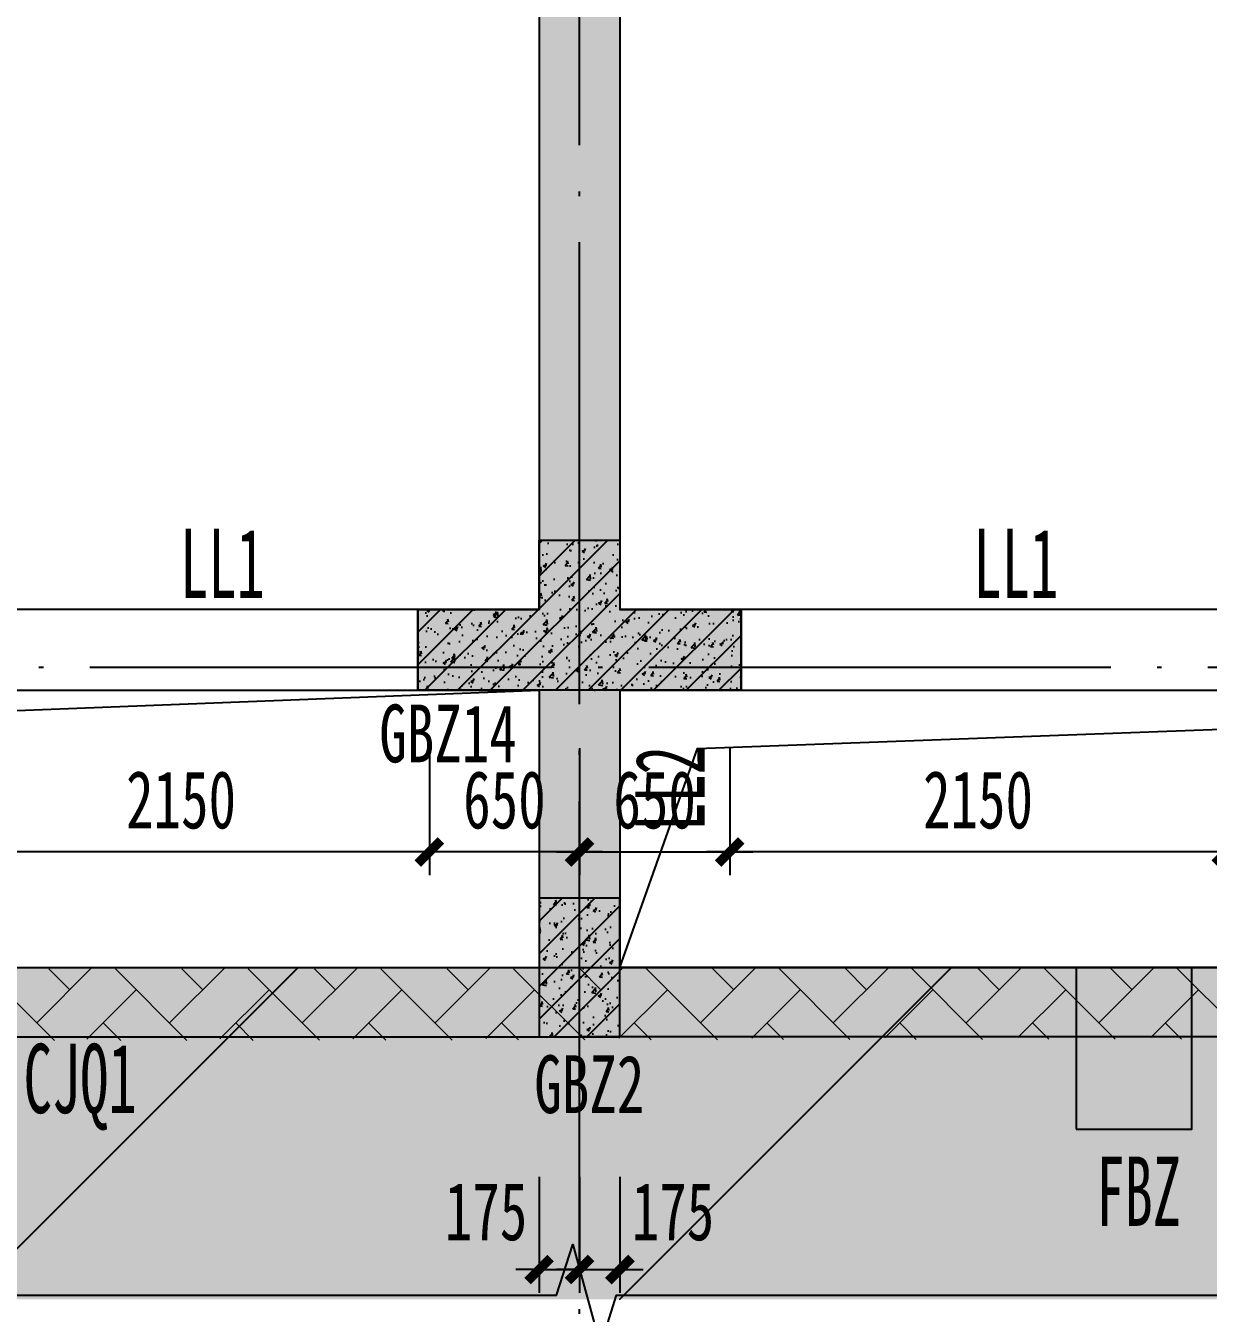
# Model space of a CAD drawing. Extents: x -3200781797 to -8106663, y 494714 to 1244925.
# Drawn here: x -8152198 to -8147079, y 519442 to 525017 of the extents above; entities that cross this region are included whole.
import ezdxf
from ezdxf.xclip import XClip

# ---------------------------------------------------------------- set-up
doc = ezdxf.new("R2010")
doc.units = 0
doc.header["$LTSCALE"] = 1000
doc.header["$MEASUREMENT"] = 0
doc.header["$XCLIPFRAME"] = 0
for name, pattern in [('3#-轴线$0$DOTE', [2.4200000000000004, 2, -0.2, 0.02, -0.2]), ('3#4#5#模板$0$CONTINOUS', [0]), ('DASH', [0.35, 0.25, -0.1])]:
    doc.linetypes.add(name, pattern=pattern)
doc.layers.get('Defpoints').update_dxf_attribs({"color": 30, "linetype": 'DASH'})
for name, color, linetype in [('3#-B1$0$S-SLAB-HOLE', 5, 'Continuous'), ('3#-B1$0$S-WALL', 40, 'Continuous'), ('3#-B1$0$S-WALL-BEAM', 120, 'Continuous'), ('3#-B1$0$S-WALL-HATC', 253, 'Continuous'), ('3#-轴线$0$A-ANNO-DOTE', 10, '3#-轴线$0$DOTE'), ('3#4#5#模板$0$S-ANNO-TEXT', 7, 'Continuous'), ('3#4#5#模板$0$S-SLAB-TEXT', 120, 'Continuous'), ('3#4#5#模板$0$S-WALL-COLU', 252, '3#4#5#模板$0$CONTINOUS'), ('3#4#5#模板$0$S-WALL-COLU-HATC', 16, 'Continuous'), ('3#4#5#模板$0$THIN', 7, 'Continuous'), ('DIM', 3, 'Continuous'), ('S-PC-FQ-WYQ', 4, 'Continuous'), ('S-WALL-BEAM-TEXT', 2, 'Continuous'), ('S-WALL-COLU-TEXT', 2, 'Continuous'), ('S-WALL-DIMS', 50, 'Continuous'), ('地库模板$0$HATCH', 254, 'Continuous'), ('地库模板$0$pt墙体$0$WALL', 7, 'Continuous'), ('地库模板$0$PUB_HATCH', 16, 'Continuous'), ('地库模板$0$墙体$0$墙体$0$墙体$0$A-WALL-CONC', 40, 'Continuous'), ('地库模板$0$柱子$0$柱子$0$柱子$0$A-COLU-CONC', 9, 'Continuous')]:
    doc.layers.add(name, color=color, linetype=linetype)
for name, color, linetype, lineweight in [('WALL-TEXT', 2, 'Continuous', 25), ('地库模板$0$S-SLAB-LOWE-HATC', 193, 'Continuous', 18), ('地库模板$0$S-WALL-CCAD-IPW', 150, 'Continuous', 15)]:
    doc.layers.add(name, color=color, linetype=linetype, lineweight=lineweight)
doc.styles.add('TSSD_Dimension', font='', dxfattribs={"width": 0.7})
doc.styles.add('楷体', font='', dxfattribs={"width": 0.6})
doc.styles.add('楷体GB312', font='', dxfattribs={"width": 0.8})
doc.styles.get('TSSD_Dimension').set_extended_font_data('KaiTi_GB2312')
doc.styles.get('楷体').set_extended_font_data('KaiTi_GB2312')
doc.styles.get('楷体GB312').set_extended_font_data('楷体_GB2312')
doc.dimstyles.new('TSSD_100_100', dxfattribs={"dimtxt": 250, "dimasz": 100, "dimexe": 100, "dimexo": 250, "dimgap": 100, "dimtad": 1, "dimdec": 0, "dimzin": 0, "dimdsep": 46, "dimtxsty": 'TSSD_Dimension', "dimblk": 'ARCHTICK', "dimcen": 0, "dimdle": 100, "dimclrt": 7, "dimadec": 0, "dimazin": 0, "dimtfac": 1, "dimtdec": 0, "dimtix": 1, "dimtmove": 2, "dimatfit": 3, "dimfxl": 1, "dimtolj": 1, "dimtzin": 0, "dimarcsym": 0})

# ---------------------------------------------------------------- blocks, each defined once
blk = doc.blocks.new('q1')
at = {"layer": 'WALL-TEXT', "style": '楷体', "width": 0.6}
blk.add_text('CJQ1', height=300, dxfattribs=at).set_placement((-8149490.198391062, 456859.5561553679))
blk = doc.blocks.new('_ArchTick')
at = {"color": 0, "linetype": 'ByBlock', "const_width": 0.4}
blk.add_lwpolyline([(-0.5, -0.5), (0.5, 0.5)], dxfattribs=at)
blk = doc.blocks.new('*D313')
at = {"layer": 'Defpoints', "color": 0, "transparency": 16777216}
for p in [(-8150450.435511564, 522139.3897460625), (-8149800.435511564, 522139.3897460625), (-8150450.435511564, 521439.3897460625)]:
    blk.add_point(p, dxfattribs=at)
at = {"layer": 'S-WALL-DIMS', "color": 0, "lineweight": -2, "transparency": 16777216}
for p, q in [((-8150450.435511564, 521889.3897460625), (-8150450.435511564, 521339.3897460625)), ((-8149800.435511564, 521889.3897460625), (-8149800.435511564, 521339.3897460625)), ((-8149700.435511564, 521439.3897460625), (-8150550.435511564, 521439.3897460625))]:
    blk.add_line(p, q, dxfattribs=at)
at = {"layer": 'S-WALL-DIMS', "color": 0, "lineweight": -2, "transparency": 16777216, "xscale": 100, "yscale": 100, "zscale": 100, "rotation": 180}
blk.add_blockref('_ArchTick', (-8150450.435511564, 521439.3897460625), dxfattribs=at)
at = {"layer": 'S-WALL-DIMS', "color": 0, "lineweight": -2, "transparency": 16777216, "xscale": 100, "yscale": 100, "zscale": 100}
blk.add_blockref('_ArchTick', (-8149800.435511564, 521439.3897460625), dxfattribs=at)
at = {"layer": 'S-WALL-DIMS', "color": 7, "transparency": 16777216, "insert": (-8150125.435511564, 521664.3897460625), "char_height": 250, "attachment_point": 5, "style": 'TSSD_Dimension'}
blk.add_mtext('\\A1;650', dxfattribs=at)
blk = doc.blocks.new('*D314')
at = {"layer": 'Defpoints', "color": 0, "transparency": 16777216}
for p in [(-8149800.435511564, 522139.3897460625), (-8149150.435511564, 522139.3897460625), (-8149150.435511564, 521439.3897460625)]:
    blk.add_point(p, dxfattribs=at)
at = {"layer": 'S-WALL-DIMS', "color": 0, "lineweight": -2, "transparency": 16777216}
for p, q in [((-8149800.435511564, 521889.3897460625), (-8149800.435511564, 521339.3897460625)), ((-8149150.435511564, 521889.3897460625), (-8149150.435511564, 521339.3897460625)), ((-8149900.435511564, 521439.3897460625), (-8149050.435511564, 521439.3897460625))]:
    blk.add_line(p, q, dxfattribs=at)
at = {"layer": 'S-WALL-DIMS', "color": 0, "lineweight": -2, "transparency": 16777216, "xscale": 100, "yscale": 100, "zscale": 100, "rotation": 180}
blk.add_blockref('_ArchTick', (-8149800.435511564, 521439.3897460625), dxfattribs=at)
at = {"layer": 'S-WALL-DIMS', "color": 0, "lineweight": -2, "transparency": 16777216, "xscale": 100, "yscale": 100, "zscale": 100}
blk.add_blockref('_ArchTick', (-8149150.435511564, 521439.3897460625), dxfattribs=at)
at = {"layer": 'S-WALL-DIMS', "color": 7, "transparency": 16777216, "insert": (-8149475.435511564, 521664.3897460625), "char_height": 250, "attachment_point": 5, "style": 'TSSD_Dimension'}
blk.add_mtext('\\A1;650', dxfattribs=at)
blk = doc.blocks.new('*D114')
at = {"layer": 'Defpoints', "color": 0, "transparency": 16777216}
for p in [(-8152600.435511564, 522139.3897460625), (-8150450.435511564, 522139.3897460625), (-8152600.435511564, 521439.3897460625)]:
    blk.add_point(p, dxfattribs=at)
at = {"layer": 'S-WALL-DIMS', "color": 0, "lineweight": -2, "transparency": 16777216}
for p, q in [((-8152600.435511564, 521889.3897460625), (-8152600.435511564, 521339.3897460625)), ((-8150450.435511564, 521889.3897460625), (-8150450.435511564, 521339.3897460625)), ((-8150350.435511564, 521439.3897460625), (-8152700.435511564, 521439.3897460625))]:
    blk.add_line(p, q, dxfattribs=at)
at = {"layer": 'S-WALL-DIMS', "color": 0, "lineweight": -2, "transparency": 16777216, "xscale": 100, "yscale": 100, "zscale": 100, "rotation": 180}
blk.add_blockref('_ArchTick', (-8152600.435511564, 521439.3897460625), dxfattribs=at)
at = {"layer": 'S-WALL-DIMS', "color": 0, "lineweight": -2, "transparency": 16777216, "xscale": 100, "yscale": 100, "zscale": 100}
blk.add_blockref('_ArchTick', (-8150450.435511564, 521439.3897460625), dxfattribs=at)
at = {"layer": 'S-WALL-DIMS', "color": 7, "transparency": 16777216, "insert": (-8151525.435511564, 521664.3897460625), "char_height": 250, "attachment_point": 5, "style": 'TSSD_Dimension'}
blk.add_mtext('\\A1;2150', dxfattribs=at)
blk = doc.blocks.new('*D115')
at = {"layer": 'Defpoints', "color": 0, "transparency": 16777216}
for p in [(-8149150.435511564, 522139.3897460625), (-8147000.435511564, 522139.3897460625), (-8149150.435511564, 521439.3897460625)]:
    blk.add_point(p, dxfattribs=at)
at = {"layer": 'S-WALL-DIMS', "color": 0, "lineweight": -2, "transparency": 16777216}
for p, q in [((-8149150.435511564, 521889.3897460625), (-8149150.435511564, 521339.3897460625)), ((-8147000.435511564, 521889.3897460625), (-8147000.435511564, 521339.3897460625)), ((-8146900.435511564, 521439.3897460625), (-8149250.435511564, 521439.3897460625))]:
    blk.add_line(p, q, dxfattribs=at)
at = {"layer": 'S-WALL-DIMS', "color": 0, "lineweight": -2, "transparency": 16777216, "xscale": 100, "yscale": 100, "zscale": 100, "rotation": 180}
blk.add_blockref('_ArchTick', (-8149150.435511564, 521439.3897460625), dxfattribs=at)
at = {"layer": 'S-WALL-DIMS', "color": 0, "lineweight": -2, "transparency": 16777216, "xscale": 100, "yscale": 100, "zscale": 100}
blk.add_blockref('_ArchTick', (-8147000.435511564, 521439.3897460625), dxfattribs=at)
at = {"layer": 'S-WALL-DIMS', "color": 7, "transparency": 16777216, "insert": (-8148075.435511564, 521664.3897460625), "char_height": 250, "attachment_point": 5, "style": 'TSSD_Dimension'}
blk.add_mtext('\\A1;2150', dxfattribs=at)
blk = doc.blocks.new('xpl-3#')
at = {"layer": 'S-WALL-BEAM-TEXT', "style": '楷体', "width": 0.6}
blk.add_text('FBZ', height=300, dxfattribs=at).set_placement((-8141977.532341783, 462657.4352599132))
blk = doc.blocks.new('an-3-b1')
at = {"layer": 'S-WALL-COLU-TEXT', "style": '楷体GB312', "width": 0.7}
for s, p in [('GBZ14', (-7950667.175994745, 521827.6608203322)), ('GBZ2', (-7949996.096589326, 520309.0648778345))]:
    blk.add_text(s, height=250, dxfattribs=at).set_placement(p)
blk = doc.blocks.new('*D880')
at = {"layer": 'Defpoints', "color": 0, "transparency": 16777216}
for p in [(58575, -113644.8714419958), (58750, -113644.8714419958), (58750, -114296.2781716021)]:
    blk.add_point(p, dxfattribs=at)
at = {"layer": 'DIM', "color": 0, "lineweight": -2, "transparency": 16777216}
for p, q in [((58575, -113894.8714419958), (58575, -114396.2781716021)), ((58750, -113894.8714419958), (58750, -114396.2781716021)), ((58575, -114296.2781716021), (58475, -114296.2781716021)), ((58575, -114296.2781716021), (58750, -114296.2781716021)), ((58750, -114296.2781716021), (58850, -114296.2781716021))]:
    blk.add_line(p, q, dxfattribs=at)
at = {"layer": 'DIM', "color": 0, "lineweight": -2, "transparency": 16777216, "xscale": 100, "yscale": 100, "zscale": 100}
blk.add_blockref('_ArchTick', (58575, -114296.2781716021), dxfattribs=at)
at = {"layer": 'DIM', "color": 0, "lineweight": -2, "transparency": 16777216, "xscale": 100, "yscale": 100, "zscale": 100, "rotation": 180}
blk.add_blockref('_ArchTick', (58750, -114296.2781716021), dxfattribs=at)
at = {"layer": 'DIM', "color": 7, "transparency": 16777216, "insert": (58345.43243243266, -114046.2781716021), "char_height": 250, "attachment_point": 5, "style": 'TSSD_Dimension'}
blk.add_mtext('\\A1;175', dxfattribs=at)
blk = doc.blocks.new('*D881')
at = {"layer": 'Defpoints', "color": 0, "transparency": 16777216}
for p in [(58750, -113644.8714419958), (58925, -113644.8714419958), (58925, -114296.2781716021)]:
    blk.add_point(p, dxfattribs=at)
at = {"layer": 'DIM', "color": 0, "lineweight": -2, "transparency": 16777216}
for p, q in [((58750, -113894.8714419958), (58750, -114396.2781716021)), ((58925, -113894.8714419958), (58925, -114396.2781716021)), ((58750, -114296.2781716021), (58650, -114296.2781716021)), ((58750, -114296.2781716021), (58925, -114296.2781716021)), ((58925, -114296.2781716021), (59025, -114296.2781716021))]:
    blk.add_line(p, q, dxfattribs=at)
at = {"layer": 'DIM', "color": 0, "lineweight": -2, "transparency": 16777216, "xscale": 100, "yscale": 100, "zscale": 100}
blk.add_blockref('_ArchTick', (58750, -114296.2781716021), dxfattribs=at)
at = {"layer": 'DIM', "color": 0, "lineweight": -2, "transparency": 16777216, "xscale": 100, "yscale": 100, "zscale": 100, "rotation": 180}
blk.add_blockref('_ArchTick', (58925, -114296.2781716021), dxfattribs=at)
at = {"layer": 'DIM', "color": 7, "transparency": 16777216, "insert": (59154.56756756734, -114046.2781716021), "char_height": 250, "attachment_point": 5, "style": 'TSSD_Dimension'}
blk.add_mtext('\\A1;175', dxfattribs=at)
blk = doc.blocks.new('3#-轴线')
at = {"layer": '3#-轴线$0$A-ANNO-DOTE'}
for points in [[(20900, -16100), (20900, 5500)], [(-3000, -11100), (44800, -11100)]]:
    blk.add_lwpolyline(points, dxfattribs=at)
blk = doc.blocks.new('3#-B1')
at = {"layer": '3#-B1$0$S-WALL-HATC'}
for points in [[(20900, -5200), (20725, -5300), (20725, -10850), (20900, -11025), (21075, -10850), (21075, -5300)], [(20725, -10850), (20199.99999999997, -10850), (20199.99999999997, -11200), (20725, -11200), (20900, -11025)], [(21075, -11200), (21600.00000000003, -11200), (21600.00000000003, -10850), (21075, -10850), (20900, -11025)], [(20900, -11025), (20725, -11200), (20725, -12400), (20900, -12466.66666666666), (21075, -12400), (21075, -11200)], [(13550, -12400), (13250, -12700), (20900, -12700), (20900, -12466.66666666666), (20725, -12400)], [(28550, -12700), (28250, -12400), (21075, -12400), (20900, -12466.66666666666), (20900, -12700)]]:
    blk.add_hatch(color=256, dxfattribs=at).paths.add_polyline_path(points)
at = {"layer": '3#-B1$0$S-SLAB-HOLE'}
for points in [[(13550, -12400), (13867.92797301349, -11466.26644276525), (20725, -11200)], [(21075, -12400), (21410.98467369634, -11451.36375223467), (28250, -11200)]]:
    blk.add_lwpolyline(points, dxfattribs=at)
at = {"layer": '3#-B1$0$S-WALL'}
for p, q in [((20725, -5300), (20725, -10850)), ((21075, -5300), (21075, -10850)), ((20725, -10850), (20199.99999999997, -10850)), ((20199.99999999997, -10850), (20199.99999999997, -11200)), ((21600.00000000003, -10850), (21075, -10850)), ((21600.00000000003, -11200), (21600.00000000003, -10850)), ((20199.99999999997, -11200), (20725, -11200)), ((20725, -11200), (20725, -12400)), ((21075, -11200), (21600.00000000003, -11200)), ((21075, -11200), (21075, -12400)), ((13550, -12400), (20725, -12400)), ((28250, -12400), (21075, -12400)), ((13250, -12700), (20900, -12700)), ((28550, -12700), (20900, -12700))]:
    blk.add_line(p, q, dxfattribs=at)
at = {"layer": '3#-B1$0$S-WALL-BEAM'}
for points in [[(18100, -11200), (20199.99999999997, -11200), (20199.99999999997, -10850), (18100, -10850)], [(21600.00000000003, -11200), (23699.99999999997, -11200), (23699.99999999997, -10850), (21600.00000000003, -10850)]]:
    blk.add_lwpolyline(points, close=True, dxfattribs=at)
at = {"layer": '3#-B1$0$S-SLAB-HOLE'}
blk.add_blockref('3#-轴线', (0, 0), dxfattribs=at)
blk = doc.blocks.new('地库模板$0$_FZH')
blk.add_lwpolyline([(-0.5, -0.5), (0.5, -0.5), (0.5, 0.5), (-0.5, 0.5)], close=True)
at = {"layer": '地库模板$0$PUB_HATCH'}
blk.add_solid([(-0.5, -0.5), (0.5, -0.5), (-0.5, 0.5), (0.5, 0.5)], dxfattribs=at)
blk = doc.blocks.new('地库模板$0$结构柱')
at = {"layer": '地库模板$0$柱子$0$柱子$0$柱子$0$A-COLU-CONC', "xscale": 500, "yscale": 700, "zscale": 700}
blk.add_blockref('地库模板$0$_FZH', (525323949.6349589, 299494709.9501054, -6.981273956751038e-09), dxfattribs=at)
blk = doc.blocks.new('地库模板$0$B1墙')
at = {"layer": '地库模板$0$S-SLAB-LOWE-HATC'}
h = blk.add_hatch(dxfattribs=at)
h.set_pattern_fill('HEX', color=256, scale=150)
h.set_pattern_definition([(0, (4200.075412988663, -94190.0647560358), (0, 824.8889999999999), [476.25, -952.5]), (120, (4200.075412988663, -94190.0647560358), (-714.3748293023417, -412.4444999999998), [476.2499999999879, -952.4999999999759]), (59.99999999999999, (4676.325412988663, -94190.0647560358), (-714.3748293023417, 412.4445000000001), [476.25, -952.5])])
h.paths.add_polyline_path([(83900.09546113014, -73090.11121165752), (83900.09546113014, -60590.1111638546), (76700.00097072124, -60590.1111638546), (76700.00097072124, -57939.90259093046), (69050.00180190802, -57939.90259093046), (69050.00180190802, -60590.11876803637), (62250.00214743614, -60590.11851984262), (62250.00207620859, -62540.11850899458), (60050.00207614899, -62540.11850899458), (60050.00207608938, -67089.99611783028), (59250.00207608938, -67089.99611783028), (59250.00207608938, -68789.99611753225), (57450.87079411745, -68789.99611711502), (57450.00207608938, -70791.01439213753), (46249.99864882231, -70791.01439225674), (46249.99864882231, -67691.01439225674), (43599.99864882231, -67691.01439225674), (43599.99864882231, -70791.01439225674), (28299.99864882231, -70791.01439225674), (28299.99864882231, -67691.01439225674), (25649.99864882231, -67691.01439225674), (25649.99864882231, -70790.11121165752), (14949.99864882231, -70790.11121165752), (14949.99864882231, -64039.99925816059), (12950.65376424789, -64039.99925816059), (12950.65376394987, -62190.00523895025), (11300.00041282177, -62190.00643664598), (11299.99979871511, -60390.00719583035), (6300.009561240673, -60390.0037817359), (6300.006379067898, -63490.00004148483), (4200.064873576164, -63490.00525665283), (4200.075412988663, -94190.0647560358), (30500.00090563297, -94190.0647560358), (30500.00132483244, -87189.99611711502), (58400.19225078821, -87189.19145864248), (58400.19225078821, -85990.11121165752), (61200.19224727154, -85990.11121165752), (61200.19224727154, -82790.11121165752), (70400.19224727154, -82790.11121165752), (70400.19224727154, -82190.11121165752), (73800.19224727154, -82190.11121165752), (73800.19224727154, -82790.11121165752), (82300.19224727154, -82790.11121165752), (82299.77588760853, -96449.99611711502), (107150.0007142425, -96449.99611711502), (107150.0011600256, -89499.99341702461), (149099.9992355704, -89499.99610811472), (149099.9992157817, -74390.09370613098), (147500.0042831302, -74390.09392184019), (147500.0034233332, -72590.09677255154), (147249.9990915656, -72590.09624493122), (147250.002892077, -70790.11121195555), (136500.0954611301, -70790.11121165752), (136500.0954611301, -69290.11121171713), (133850.0954611301, -69290.11121171713), (133850.0954611897, -70790.11121165752), (126000.0954611301, -70790.11121165752), (126000.0954611301, -73090.11121165752), (118150.0954610705, -73090.11121165752), (118150.0954611301, -69990.11121165752), (115500.0954611301, -69990.11121165752), (115500.0954610705, -73089.99611705542), (97250.09546113014, -73089.99611711502), (97250.09546113014, -69990.11121165752), (94600.09546113014, -69990.11121165752), (94600.09546107054, -73090.11121213436)])
at = {"layer": '地库模板$0$S-WALL-CCAD-IPW'}
h = blk.add_hatch(dxfattribs=at)
h.set_pattern_fill('AR-HBONE', color=256, scale=2, style=0)
h.set_pattern_definition([(45, (-525585599.6341744, -299565550.9644977), (0, 287.3681958742129), [609.6, -203.2]), (135, (-525585455.9501744, -299565407.2804977), (2.842170943040401e-14, 287.3681958742129), [609.6, -203.2])])
h.paths.add_polyline_path([(28599.99864888191, -70491.01439225674), (28599.99864882231, -67691.01439225674), (28299.9986487627, -67691.01439225674), (28299.99864882231, -70791.01439225674), (43599.99864882231, -70791.01439225674), (43599.99864882231, -67691.01439225674), (43299.99864882231, -67691.01439225674), (43299.99864882231, -70491.01439225674)])
at = {"layer": '地库模板$0$S-SLAB-LOWE-HATC', "const_width": 0.5}
blk.add_lwpolyline([(58400.19225078821, -87189.19145864248), (30500.00132483244, -87189.99611711502), (30500.00090563297, -94190.0647560358), (4200.075412988663, -94190.0647560358), (4200.064873576164, -63490.00525665283), (6300.006379067898, -63490.00004148483), (6300.009561240673, -60390.0037817359), (11299.99979871511, -60390.00719583035), (11300.00041282177, -62190.00643664598), (12950.65376394987, -62190.00523895025), (12950.65376424789, -64039.99925816059), (14949.99864882231, -64039.99925816059), (14949.99864882231, -70790.11121165752), (25649.99864882231, -70790.11121165752), (25649.99864882231, -67691.01439225674), (28299.99864882231, -67691.01439225674), (28299.99864882231, -70791.01439225674), (43599.99864882231, -70791.01439225674), (43599.99864882231, -67691.01439225674), (46249.99864882231, -67691.01439225674), (46249.99864882231, -70791.01439225674), (57450.00207608938, -70791.01439213753)], dxfattribs=at)
at = {"layer": '地库模板$0$S-WALL-CCAD-IPW', "const_width": 0.25}
blk.add_lwpolyline([(28599.99864882231, -67691.01439225674), (28599.99864888191, -70491.01439225674), (43299.99864882231, -70491.01439225674), (43299.99864882231, -67691.01439225674), (43599.99864882231, -67691.01439225674), (43599.99864882231, -70791.01439225674), (28299.99864882231, -70791.01439225674), (28299.9986487627, -67691.01439225674)], close=True, dxfattribs=at)
blk = doc.blocks.new('地库模板')
at = {"layer": '地库模板$0$HATCH'}
h = blk.add_hatch(dxfattribs=at)
h.set_pattern_fill('METAL', color=256, scale=500, style=0)
h.set_pattern_definition([(45, (0, 0), (-1414.213562373095, 1414.213562373095), [])])
h.paths.add_polyline_path([(525942549.6328276, 299507559.95017), (525942549.6328232, 299505260.8459888), (525942249.6328232, 299505260.845987), (525942249.6328232, 299495059.9501054), (525932149.6328232, 299495059.95017), (525932149.6328232, 299498159.9501054), (525928899.6328232, 299498159.9501054), (525928899.6328253, 299495059.95017), (525914199.6328456, 299495059.9502311), (525914199.6328233, 299495059.95017), (525914199.6328232, 299498159.9501054), (525910949.6328232, 299498159.9501054), (525910949.6328188, 299495059.9502311), (525910949.6328232, 299495059.95017), (525900849.6328232, 299495059.95017), (525900849.6328232, 299505460.9574872), (525900549.6329122, 299505460.9586945), (525900549.6329122, 299469960.4192083), (525946799.8261207, 299469960.4192083), (525946799.8261293, 299472910.4192069), (525943999.8261285, 299472910.4191903), (525943999.8260754, 299478060.9683806), (525944299.8267708, 299478060.9683806), (525944299.8260349, 299479260.8526928), (525947099.8274053, 299479260.8538793), (525947099.825438, 299482460.8525041), (525956399.730298, 299482460.8540679), (525956399.9225454, 299482860.853286), (525958999.8264217, 299482860.853286), (525958999.8264217, 299482460.853286), (525967599.8264217, 299482460.853286), (525967599.8264217, 299469960.4192083), (526034999.629934, 299469960.4192083), (526034999.6320881, 299507260.6369975), (526032800.8073006, 299507246.231072), (526032800.8079108, 299495045.1106799), (526022399.7296355, 299495059.9501054), (526022399.7296356, 299496560.853286), (526019149.7296355, 299496560.853286), (526019149.7296355, 299495059.9501054), (526011299.7296355, 299495059.9501054), (526011299.7296355, 299492810.853286), (526004049.7296355, 299492810.853286), (526004049.7296355, 299495860.853286), (526000799.7296355, 299495860.853286), (526000799.7296355, 299492760.853286), (525983149.7296356, 299492760.853286), (525983149.7296355, 299495860.853286), (525979899.7296356, 299495860.853286), (525979899.7296355, 299492760.853286), (525969799.7296355, 299492760.853286), (525969799.7297168, 299505260.853286), (525978149.7296355, 299505262.1129352), (525978149.7296355, 299510210.853286), (525981249.7296355, 299510210.853286), (525981249.7296355, 299505260.853286), (525999049.7296355, 299505260.853286), (525999049.7296355, 299510210.853286), (526002149.7296355, 299510210.853286), (526002149.7296359, 299505260.853286), (526012399.7296355, 299505260.853286), (526012399.7296355, 299507560.853286), (526021099.711919, 299507560.853286), (526021099.7296355, 299510450.4192083), (526021099.7296355, 299510655.9275637), (526021099.711919, 299510660.3375743), (526021099.711919, 299511210.853286), (526022649.6343589, 299511210.853286), (526024149.7296355, 299511210.853286), (526024149.729446, 299507800.5391532), (526024149.7296356, 299507800.5390553), (526024149.7296356, 299507562.1129352), (526034999.6313393, 299507460.8543122), (526032799.7296355, 299558251.0002456), (526012199.6339587, 299558251.0002456), (526012199.6339587, 299560451.0002456), (525961899.6336578, 299560451.0002456), (525961899.6336578, 299574950.5661679), (525946349.6329122, 299574950.5642042), (525946349.6329122, 299560450.9982819), (525900549.6329122, 299560450.9982819), (525900549.6329122, 299507559.95017), (525909099.6328232, 299507561.2121011), (525909099.6328232, 299510609.95017), (525912949.6328232, 299510609.95017), (525912949.6328233, 299507559.95017), (525930149.6328233, 299507559.95017), (525930149.6328232, 299510609.95017), (525933949.6328232, 299510609.95017), (525933949.6328233, 299507559.95017)])
at = {"layer": '地库模板$0$pt墙体$0$WALL', "elevation": 6.981273997616174e-09}
blk.add_lwpolyline([(525914199.6328456, 299495059.9502311), (525928899.6328232, 299495059.95017), (525928899.6328253, 299495059.9502293), (525928899.6328232, 299498159.9501054), (525932149.6328232, 299498159.9501054), (525932149.6328232, 299495059.95017), (525942249.6328232, 299495059.9501054)], dxfattribs=at)
blk.add_blockref('地库模板$0$结构柱', (600000, 5.960464477539062e-08, 6.98127395675104e-09))
at = {"layer": '地库模板$0$墙体$0$墙体$0$墙体$0$A-WALL-CONC'}
blk.add_blockref('地库模板$0$B1墙', (525885599.6341744, 299565550.9644977), dxfattribs=at)
blk = doc.blocks.new('Q-BIM')
at = {"layer": 'DIM'}
for base, p1, p2, picture, middle in [((58750, -114296.2781716021), (58575, -113644.8714419958), (58750, -113644.8714419958), '*D880', (58345.43243243266, -114046.2781716021)), ((58925, -114296.2781716021), (58750, -113644.8714419958), (58925, -113644.8714419958), '*D881', (59154.56756756734, -114046.2781716021))]:
    dim = blk.add_linear_dim(base=base, p1=p1, p2=p2, dimstyle='TSSD_100_100', dxfattribs=at)
    dim.commit()
    dim.dimension.update_dxf_attribs({"geometry": picture, "text_midpoint": middle, "dimtype": 128})

msp = doc.modelspace()

# ---------------------------------------------------------------- hatches: boundary and pattern name
at = {"layer": '3#4#5#模板$0$S-WALL-COLU-HATC'}
h = msp.add_hatch(dxfattribs=at)
h.set_pattern_fill('ARMORED', color=256, scale=10, style=0)
h.set_pattern_definition([(49.99999999999999, (3958.110328857787, 63299.26156865759), (143.4520365201507, -12.55042699651902), [15, -165]), (355, (3958.110328857787, 63299.26156865759), (-27.7502667226, 150.4384267400024), [12, -132]), (100.4514, (3970.064664857462, 63298.21570065757), (115.7018763428043, 137.8879084121907), [12.748038, -140.2284224]), (46.18420000000002, (3958.110328857787, 63339.26156865759), (213.4482097251289, -33.10380286580362), [22.5, -247.5]), (96.6356, (3975.897677857429, 63336.50290725753), (186.9325411097407, 194.8235741800883), [19.1220576, -210.3426]), (351.1842, (3958.110328857787, 63339.26156865759), (186.9323890267254, 194.8237201850649), [18, -198]), (21, (3978.110328857787, 63329.26156865759), (119.3814104236923, -80.52377813306776), [15, -165]), (326.0000000000001, (3978.110328857787, 63329.26156865759), (48.66306638431634, 145.0300090093706), [12, -132]), (71.4514, (3988.058775457554, 63322.55124745762), (168.044525716298, 64.50609934199048), [12.748038, -140.2284224]), (37.50000000000001, (3958.110328857787, 63299.26156865759), (2.431971063458134, 66.5787707662623), [0, -130.4, 0, -134, 0, -132.5]), (7.499999999999999, (3958.110328857787, 63299.26156865759), (52.61390748842972, 78.88234237647205), [0, -76.39999999999999, 0, -127.4, 0, -50.5]), (327.5, (3913.510328858159, 63299.26156865759), (106.7644872344818, -4.510974346875951), [0, -50, 0, -156, 0, -207]), (317.5, (3893.510328858159, 63299.26156865759), (116.6372338684772, 20.02099646646354), [0, -65, 0, -103.6, 0, -147]), (45, (3958.110328857787, 63299.26156865759), (-70.71067811865476, 70.71067811865476), [])])
h.paths.add_polyline_path([(-8150500.435511587, 522489.3897460625), (-8149975.435511587, 522489.3897460625), (-8149975.435511587, 522789.3897460624), (-8149625.435511587, 522789.3897460625), (-8149625.435511587, 522489.3897460625), (-8149100.435511587, 522489.3897460624), (-8149100.435511587, 522139.3897460624), (-8150500.435511587, 522139.3897460624)])
h = msp.add_hatch(dxfattribs=at)
h.set_pattern_fill('ARMORED', color=256, scale=10, style=0)
h.set_pattern_definition([(49.99999999999999, (-2741.781533298083, 63449.36117803259), (143.4520365201507, -12.55042699651902), [15, -165]), (355, (-2741.781533298083, 63449.36117803259), (-27.7502667226, 150.4384267400024), [12, -132]), (100.4514, (-2729.827197298408, 63448.31531003257), (115.7018763428043, 137.8879084121907), [12.748038, -140.2284224]), (46.18420000000002, (-2741.781533298083, 63489.36117803259), (213.4482097251289, -33.10380286580362), [22.5, -247.5]), (96.6356, (-2723.994184298441, 63486.60251663253), (186.9325411097407, 194.8235741800883), [19.1220576, -210.3426]), (351.1842, (-2741.781533298083, 63489.36117803259), (186.9323890267254, 194.8237201850649), [18, -198]), (21, (-2721.781533298083, 63479.36117803259), (119.3814104236923, -80.52377813306776), [15, -165]), (326.0000000000001, (-2721.781533298083, 63479.36117803259), (48.66306638431634, 145.0300090093706), [12, -132]), (71.4514, (-2711.833086698316, 63472.65085683262), (168.044525716298, 64.50609934199048), [12.748038, -140.2284224]), (37.50000000000001, (-2741.781533298083, 63449.36117803259), (2.431971063458134, 66.5787707662623), [0, -130.4, 0, -134, 0, -132.5]), (7.499999999999999, (-2741.781533298083, 63449.36117803259), (52.61390748842972, 78.88234237647205), [0, -76.39999999999999, 0, -127.4, 0, -50.5]), (327.5, (-2786.38153329771, 63449.36117803259), (106.7644872344818, -4.510974346875951), [0, -50, 0, -156, 0, -207]), (317.5, (-2806.38153329771, 63449.36117803259), (116.6372338684772, 20.02099646646354), [0, -65, 0, -103.6, 0, -147]), (45, (-2741.781533298083, 63449.36117803259), (-70.71067811865476, 70.71067811865476), [])])
h.paths.add_polyline_path([(-8149625.435511587, 521039.5022948905), (-8149625.435511587, 521239.5025390311), (-8149975.435511587, 521239.5020507499), (-8149975.435511587, 520639.3889526054), (-8149625.435511587, 520639.3905395194)])

# ---------------------------------------------------------------- linework, layer by layer
at = {"layer": '3#4#5#模板$0$S-WALL-COLU', "linetype": 'ByBlock'}
for points in [[(-8150500.435511587, 522489.3897460625), (-8149975.435511587, 522489.3897460625), (-8149975.435511587, 522789.3897460624), (-8149625.435511587, 522789.3897460625), (-8149625.435511587, 522489.3897460625), (-8149100.435511587, 522489.3897460624), (-8149100.435511587, 522139.3897460624), (-8150500.435511587, 522139.3897460624)], [(-8149625.435511587, 521039.5022948905), (-8149625.435511587, 521239.5025390311), (-8149975.435511587, 521239.5020507499), (-8149975.435511587, 520639.3889526054), (-8149625.435511587, 520639.3905395194), (-8149625.435511587, 521039.5022948905), (-8149625.435511587, 521039.5022948905)]]:
    msp.add_lwpolyline(points, close=True, dxfattribs=at)
at = {"layer": '3#4#5#模板$0$THIN'}
msp.add_lwpolyline([(-8172723.913258744, 519520.0878179665), (-8149900.076612774, 519520.0878179665), (-8149830.076612774, 519740.0878179665), (-8149710.076612774, 519300.0878179665), (-8149640.076612774, 519520.0878179665), (-8126816.239966803, 519520.0878179665)], dxfattribs=at)

# ---------------------------------------------------------------- block references
at = {"layer": '3#4#5#模板$0$S-ANNO-TEXT'}
msp.add_blockref('3#-B1', (-8170700.435511587, 533339.3897460625), dxfattribs=at)
at = {"layer": '3#4#5#模板$0$S-SLAB-TEXT'}
ref = msp.add_blockref('地库模板', (-534071350.0621147, -298974120.6552081), dxfattribs=at)
XClip(ref).set_block_clipping_path([(525899461.1018211, 299493622.6433331), (525943879.1367252, 299511172.56280804)])
at = {"layer": 'S-PC-FQ-WYQ'}
for name, p in [('an-3-b1', (-200000, 0)), ('xpl-3#', (-5586.174031529576, 57163.1969388132))]:
    msp.add_blockref(name, p, dxfattribs=at)
at = {"layer": 'S-WALL-DIMS'}
msp.add_blockref('Q-BIM', (-8208550.435511587, 633927.6819518826), dxfattribs=at)
at = {"layer": 'WALL-TEXT'}
msp.add_blockref('q1', (-2716.873330173083, 63449.36117803265), dxfattribs=at)

# ---------------------------------------------------------------- texts
at = {"layer": 'S-WALL-BEAM-TEXT', "style": '楷体', "width": 0.6}
for p in [(-8151530.012052919, 522538.6896214425), (-8148095.48258994, 522538.6896214425)]:
    msp.add_text('LL1', height=300, dxfattribs=at).set_placement(p)
msp.add_text('LL2', height=300, rotation=90.00006968927387, dxfattribs=at).set_placement((-8149258.934472756, 521530.8310017967))

# ---------------------------------------------------------------- dimensions: what is measured, and where the dimension line sits
at = {"layer": 'S-WALL-DIMS'}
for base, p1, p2, picture, middle in [((-8152600.435511564, 521439.3897460625), (-8150450.435511564, 522139.3897460625), (-8152600.435511564, 522139.3897460625), '*D114', (-8151525.435511564, 521664.3897460625)), ((-8150450.435511564, 521439.3897460625), (-8149800.435511564, 522139.3897460625), (-8150450.435511564, 522139.3897460625), '*D313', (-8150125.435511564, 521664.3897460625)), ((-8149150.435511564, 521439.3897460625), (-8147000.435511564, 522139.3897460625), (-8149150.435511564, 522139.3897460625), '*D115', (-8148075.435511564, 521664.3897460625))]:
    dim = msp.add_linear_dim(base=base, p1=p1, p2=p2, angle=180, dimstyle='TSSD_100_100', dxfattribs=at)
    dim.commit()
    dim.dimension.update_dxf_attribs({"geometry": picture, "text_midpoint": middle})
dim = msp.add_linear_dim(base=(-8149150.435511564, 521439.3897460625), p1=(-8149800.435511564, 522139.3897460625), p2=(-8149150.435511564, 522139.3897460625), dimstyle='TSSD_100_100', dxfattribs=at)
dim.commit()
dim.dimension.update_dxf_attribs({"geometry": '*D314', "text_midpoint": (-8149475.435511564, 521664.3897460625)})

doc.saveas('drawing.dxf')
